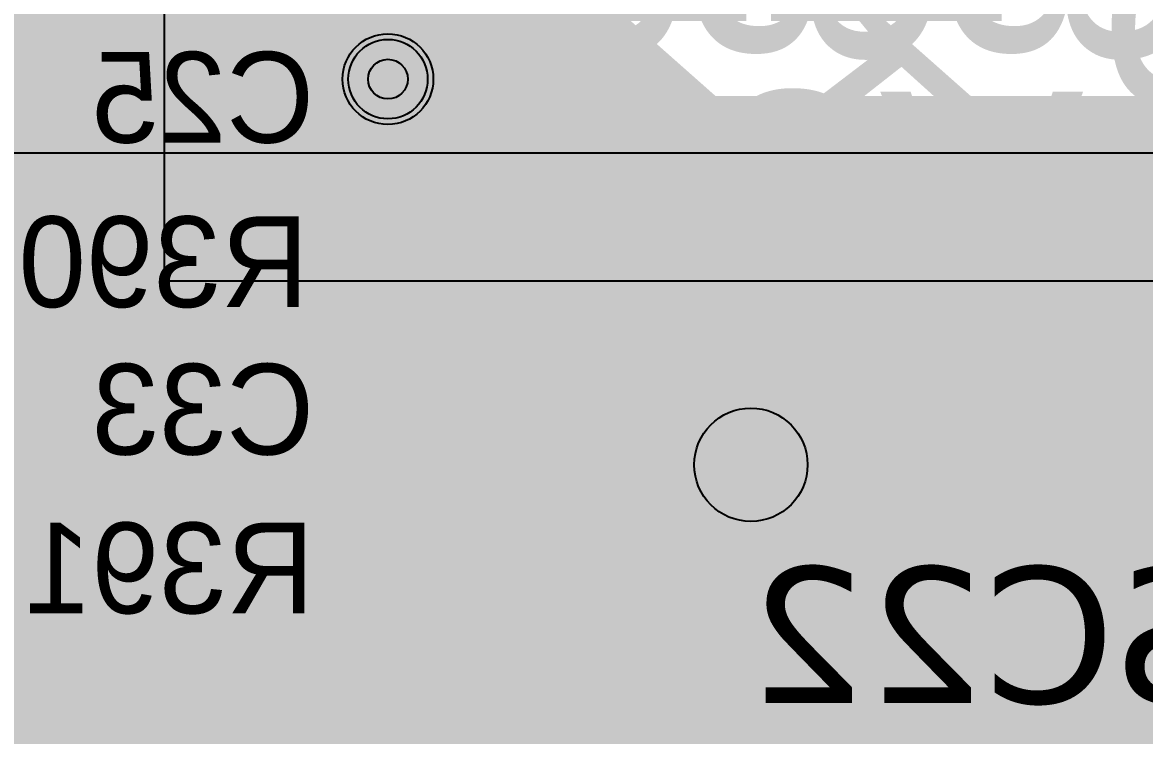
# Model space of a CAD drawing. Extents: x -28 to 199, y -61 to 255.
# Drawn here: x 42.08 to 51.97, y 179.61 to 185.9 of the extents above; entities that cross this region are included whole.
import ezdxf
from ezdxf.enums import TextEntityAlignment as Align

# ---------------------------------------------------------------- set-up
doc = ezdxf.new("R2010")
doc.units = 0
doc.header["$MEASUREMENT"] = 0
for name, color, linetype in [('ASSEMBLY_OUTLINES_TOP', 102, 'CONTINUOUS'), ('ASSEMBLY_PART_NUMBERS_BTM', 191, 'CONTINUOUS'), ('ASSEMBLY_PART_NUMBERS_TOP', 102, 'CONTINUOUS'), ('ASSEMBLY_REF_DES_BTM', 191, 'CONTINUOUS'), ('DRILL_DRAWING', 21, 'CONTINUOUS'), ('GENERATED_SILKSCREEN_BTM', 255, 'CONTINUOUS'), ('GENERATED_SILKSCREEN_TOP', 140, 'CONTINUOUS'), ('MOUNTING_HOLES_LAYER_2', 42, 'CONTINUOUS'), ('MOUNTING_HOLES_LAYER_3', 42, 'CONTINUOUS'), ('MOUNTING_HOLES_LAYER_BOT21', 42, 'CONTINUOUS'), ('MOUNTING_HOLES_LAYER_TOP', 42, 'CONTINUOUS'), ('PLACEMENT_OUTLINES_TOP', 130, 'CONTINUOUS'), ('PLANE_DATA_LAYER_BOTTOM', 10, 'CONTINUOUS'), ('PLANE_DATA_LAYER_TOP', 150, 'CONTINUOUS'), ('PLANE_SHAPES_LAYER_2', 230, 'CONTINUOUS'), ('PLANE_SHAPES_LAYER_3', 81, 'CONTINUOUS'), ('PLANE_SHAPES_LAYER_BOTTOM', 10, 'CONTINUOUS'), ('PLANE_SHAPES_LAYER_TOP', 150, 'CONTINUOUS'), ('SILKSCREEN_OUTLINES_TOP', 150, 'CONTINUOUS'), ('SILKSCREEN_REF_DES_BTM', 211, 'CONTINUOUS'), ('TRACES_LAYER_2', 230, 'CONTINUOUS'), ('TRACES_LAYER_BOTTOM', 10, 'CONTINUOUS'), ('TRACES_LAYER_TOP', 150, 'CONTINUOUS'), ('VIA_HOLES_LAYER_2', 30, 'CONTINUOUS'), ('VIA_HOLES_LAYER_3', 30, 'CONTINUOUS'), ('VIA_HOLES_LAYER_BOTTOM', 30, 'CONTINUOUS'), ('VIA_HOLES_LAYER_TOP', 30, 'CONTINUOUS'), ('VIA_PADS_LAYER_2', 230, 'CONTINUOUS'), ('VIA_PADS_LAYER_3', 81, 'CONTINUOUS'), ('VIA_PADS_LAYER_BOTTOM', 10, 'CONTINUOUS'), ('VIA_PADS_LAYER_TOP', 150, 'CONTINUOUS')]:
    doc.layers.add(name, color=color, linetype=linetype)
doc.styles.add('VERDANA', font='verdana.TTF')
doc.styles.add('VERIBEST_GERBER_0', font='txt')

msp = doc.modelspace()

# ---------------------------------------------------------------- hatches: boundary and pattern name
at = {"layer": 'MOUNTING_HOLES_LAYER_2'}
h = msp.add_hatch(color=256, dxfattribs=at)
edge = h.paths.add_edge_path()
edge.add_arc((48.5, 182), 0.5, 0, 360)
at = {"layer": 'MOUNTING_HOLES_LAYER_3'}
h = msp.add_hatch(color=256, dxfattribs=at)
edge = h.paths.add_edge_path()
edge.add_arc((48.5, 182), 0.5, 0, 360)
at = {"layer": 'MOUNTING_HOLES_LAYER_BOT21'}
h = msp.add_hatch(color=256, dxfattribs=at)
edge = h.paths.add_edge_path()
edge.add_arc((48.5, 182), 0.5, 0, 360)
at = {"layer": 'MOUNTING_HOLES_LAYER_TOP'}
h = msp.add_hatch(color=256, dxfattribs=at)
edge = h.paths.add_edge_path()
edge.add_arc((48.5, 182), 0.5, 0, 360)
at = {"layer": 'PLANE_DATA_LAYER_BOTTOM'}
h = msp.add_hatch(color=256, dxfattribs=at)
h.paths.add_polyline_path([(65.75, 160.0762, -0.4142136), (65.6738, 160), (52.4762, 160, -0.4142136), (52.4, 160.0762), (52.4, 160.71715, 0.1989122), (52.25355, 161.07071), (47.36845, 165.95581, -0.19891), (47.34613, 166.00969), (47.34613, 184.1738, -0.4142136), (47.42233, 184.25), (53.4238, 184.25, -0.4142136), (53.5, 184.1738), (53.5, 179.00001, 0.4142136), (53.50001, 179), (56.6738, 179, -0.4142136), (56.75, 178.9238), (56.75, 171.75001, 0.4142136), (56.75001, 171.75), (58.4238, 171.75, -0.4142136), (58.5, 171.6738), (58.5, 165.50001, 0.4142136), (58.50001, 165.5), (65.6738, 165.5, -0.4142136), (65.75, 165.4238)], flags=0)
h.paths.add_polyline_path([(47.5, 168.25, -1), (49.5, 168.25, -1)], flags=0)
h.paths.add_polyline_path([(47.5, 172.5, -1), (49.5, 172.5, -1)], flags=0)
h.paths.add_polyline_path([(47.5, 176.75, -1), (49.5, 176.75, -1)], flags=0)
h.paths.add_polyline_path([(47.5, 182, -1), (49.5, 182, -1)], flags=0)
at = {"layer": 'PLANE_DATA_LAYER_TOP'}
h = msp.add_hatch(color=256, dxfattribs=at)
h.paths.add_polyline_path([(53.2955, 184.6738, -0.19891), (53.27318, 184.61992), (46.88546, 178.23219, 0.1989122), (46.73901, 177.87864), (46.73901, 168.79242, -0.19891), (46.71669, 168.73854), (45.54208, 167.56393, -0.1989134), (45.4882, 167.54161), (44.5762, 167.54161, -0.4142136), (44.5, 167.61781), (44.5, 170.99999, 0.4142136), (44.49999, 171), (44.3392, 171, -0.4142136), (44.263, 171.0762), (44.263, 171.0762, -0.19891), (44.28532, 171.13008), (45.58005, 172.42482, 0.1989122), (45.70453, 172.72534), (45.70453, 175.6852, 0.1989122), (45.58005, 175.98572), (39.77232, 181.79345, -0.19891), (39.75, 181.84733), (39.75, 183.45418, -0.3173928), (39.80068, 183.52598, 0.3173929), (40.1, 183.95), (40.1, 184.6738, -0.4142136), (40.1762, 184.75), (40.74999, 184.75, 0.4142136), (40.75, 184.75001), (40.75, 194.1738, -0.4142136), (40.8262, 194.25), (46.1738, 194.25, -0.4142136), (46.25, 194.1738), (46.25, 190.78867, -0.19891), (46.22768, 190.73479), (44.94645, 189.45355, 0.1989122), (44.8, 189.1), (44.8, 185.75389, -0.138574), (44.78873, 185.71401, 0.1385725), (44.7, 185.4, 1), (45.9, 185.4, 0.1385725), (45.81127, 185.71401, -0.138574), (45.8, 185.75389), (45.8, 188.86133, -0.19891), (45.82232, 188.91521), (46.11992, 189.21281, -0.668182), (46.25, 189.15893), (46.25, 184.75001, 0.4142136), (46.25001, 184.75), (53.2193, 184.75, -0.4142136), (53.2955, 184.6738)], flags=0)
h.paths.add_polyline_path([(47.5, 182, -1), (49.5, 182, -1)], flags=0)
h = msp.add_hatch(color=256, dxfattribs=at)
h.paths.add_polyline_path([(86.46345, 185.47384, -0.19891), (86.44113, 185.41995), (76.79709, 175.77591, 0.1989122), (76.65064, 175.42236), (76.65064, 172.0512, -0.4142136), (76.57444, 171.975), (76.55908, 171.975, -0.3496024), (76.48481, 172.03416, 0.5130308), (75.58599, 172.41127, -0.138574), (75.54611, 172.4), (75.273, 172.4, 0.1989122), (74.91945, 172.25355), (74.86728, 172.20138, -0.1989134), (74.81339, 172.17906), (73.0762, 172.17906, -0.4142136), (73, 172.25526), (73, 177.99999, 0.4142136), (72.99999, 178), (66.25001, 178, 0.4142136), (66.25, 177.99999), (66.25, 172.17423, -0.2644198), (66.21277, 172.10875, 0.0622368), (66.1149, 172.03262), (64.03758, 169.9553, 0.1989122), (63.89113, 169.60175), (63.89113, 163.70176, -0.19891), (63.86882, 163.64788), (62.49325, 162.27232, -0.1989134), (62.43937, 162.25), (50.8262, 162.25, -0.4142136), (50.75, 162.3262), (50.75, 162.9238, -0.4142136), (50.8262, 163), (51.65, 163, 0.4142136), (52.1, 163.45), (52.1, 164.55, 0.4142136), (51.65, 165), (50.8262, 165, -0.4142136), (50.75, 165.0762), (50.75, 165.24999, 0.4142136), (50.74999, 165.25), (45.59232, 165.25, -0.2733697), (45.52557, 165.28944, 0.4661355), (44.62396, 165.46754, -0.6297857), (44.5, 165.52692), (44.5, 166.46541, -0.4142136), (44.5762, 166.54161), (45.72687, 166.54161, 0.1989122), (46.08042, 166.68806), (47.40897, 168.0166, -0.5745546), (47.53629, 167.98306, 3.377819), (47.8637, 169.02144, -0.6341075), (47.73901, 169.08022), (47.73901, 171.66978, -0.6341075), (47.8637, 171.72856, 2.1211046), (47.8637, 173.27144, -0.6341075), (47.73901, 173.33022), (47.73901, 175.91978, -0.6341075), (47.8637, 175.97856, 2.1211046), (47.8637, 177.52144, -0.6341075), (47.73901, 177.58022), (47.73901, 177.63997, -0.19891), (47.76133, 177.69385), (54.79516, 184.72768, -0.1989134), (54.84904, 184.75), (70.49999, 184.75, 0.4142136), (70.5, 184.75001), (70.5, 186.26253, -0.6792468), (70.6317, 186.31474, 2.5221309), (70.6317, 187.68526, -0.6792468), (70.5, 187.73747), (70.5, 188.80253, -0.6792468), (70.6317, 188.85475, 2.5221309), (70.6317, 190.22526, -0.6792468), (70.5, 190.27747), (70.5, 192.38236, -0.4142136), (70.5762, 192.45856), (75.37844, 192.45856, 0.1989122), (75.73199, 192.60501), (77.35466, 194.22768, -0.1989134), (77.40854, 194.25), (80.57383, 194.25, -0.7996942), (80.60652, 194.10497, 0.2895658), (79.75, 192.75, 1), (82.75, 192.75, 0.2895658), (81.89348, 194.10497, -0.7996942), (81.92617, 194.25), (84.07383, 194.25, -0.7996942), (84.10652, 194.10497, 0.2895658), (83.25, 192.75, 1), (86.25, 192.75, 0.2895658), (85.39348, 194.10497, -0.7996942), (85.42617, 194.25), (86.20374, 194.25, -0.1989134), (86.25763, 194.22768), (86.44113, 194.04418, -0.19891), (86.46345, 193.9903)], flags=0)
h.paths.add_polyline_path([(54.4, 180.5, -1), (55.6, 180.5, -1)], flags=0)
h.paths.add_polyline_path([(57.77476, 179.99969, -0.6213994), (57.7173, 180.12366, 3.406558), (57.10196, 179.91855, -0.6213956), (57.13037, 179.7849, 5.7138725)], flags=0)
h.paths.add_polyline_path([(58.65, 180.5, -1), (59.85, 180.5, -1)], flags=0)
h.paths.add_polyline_path([(57.25, 175.5, -1), (60.25, 175.5, -1)], flags=0)
h.paths.add_polyline_path([(59, 168.5, -1), (61, 168.5, -1)], flags=0)
h.paths.add_polyline_path([(59.25, 179, -1), (61.25, 179, -1)], flags=0)
h.paths.add_polyline_path([(60, 173.5, -1), (62, 173.5, -1)], flags=0)
h.paths.add_polyline_path([(60.9, 167.5, -1), (62.1, 167.5, -1)], flags=0)
h.paths.add_polyline_path([(60.9, 171.5, -1), (62.1, 171.5, -1)], flags=0)
h.paths.add_polyline_path([(60.9, 180.5, -1), (62.1, 180.5, -1)], flags=0)
h.paths.add_polyline_path([(63.64804, 179.91855, 3.406558), (63.0327, 180.12366, -0.6213994), (62.97524, 179.99969, 5.7138725), (63.61963, 179.7849, -0.6213956)], flags=0)
h.paths.add_polyline_path([(74, 179.25, -1), (76, 179.25, -1)], flags=0)
h.paths.add_polyline_path([(76.5, 179.25, -1), (78.5, 179.25, -1)], flags=0)
h.paths.add_polyline_path([(78, 181, -1), (81, 181, -1)], flags=0)
h.paths.add_polyline_path([(80.25, 187, -1), (83.25, 187, -1)], flags=0)
at = {"layer": 'PLANE_SHAPES_LAYER_2'}
h = msp.add_hatch(color=256, dxfattribs=at)
h.paths.add_polyline_path([(169.5, 129.25), (149.5, 129.25), (142.25, 122), (142.25, 90.5), (147.5, 90.5), (147.5, 80), (154, 80), (154, 69.25), (131.75, 69.25), (131.75, 73.25), (121.25, 73.25), (121.25, 81), (110.5, 81), (110.5, 125.75), (106.5, 125.75), (106.5, 128.75), (93.5, 128.75), (93.5, 120.25), (91.75, 120.25), (91.75, 121.5), (80, 121.5), (80, 118.25), (73.25, 118.25), (73.25, 124.5), (67.5, 124.5), (67.5, 128), (57.75, 128), (57.75, 120.25), (55.25, 120.25), (55.25, 121.5), (47.5, 121.5), (47.5, 119), (35, 119), (35, 134.75), (32.75, 134.75), (32.75, 159.75), (29.25, 159.75), (29.25, 175.25), (22.5, 175.25), (22.5, 195.25), (17.25, 195.25), (17.25, 198), (22.5, 198), (22.5, 216.5), (40.25, 216.5), (40.25, 235.5), (54.5, 235.5), (54.5, 254), (87.25, 254), (87.25, 236.25), (86.25, 236.25), (86.25, 228.75), (81, 228.75), (81, 218.75), (95.25, 218.75), (95.25, 194.5), (87, 194.5), (87, 172), (131.1, 172), (131.1, 208.75), (115.5, 208.75), (115.5, 213.75), (106.75, 213.75), (106.75, 218.75), (110.25, 222.25), (110.25, 226.25), (142.5, 226.25), (142.5, 221.5), (160.5, 221.5), (160.5, 240.75), (169.5, 240.75)])
h.paths.add_polyline_path([(35.5, 149.5), (41.75, 149.5), (41.75, 152), (39.25, 152), (39.25, 154), (37.75, 154), (37.75, 152), (35.5, 152)], flags=16)
h.paths.add_polyline_path([(37.5, 125.75), (37.5, 128.75), (42.75, 128.75), (42.75, 125.75)], flags=16)
h.paths.add_polyline_path([(52, 127.75), (52, 130.75), (54.25, 130.75), (54.25, 127.75)], flags=16)
h.paths.add_polyline_path([(50.75, 219.5), (50.75, 226.5), (71.75, 226.5), (71.75, 219.5)], flags=16)
h.paths.add_polyline_path([(66.5, 150.75), (66.5, 177.5), (72.25, 177.5), (72.25, 150.75)], flags=16)
h.paths.add_polyline_path([(47.25, 185.25), (73, 185.25), (73, 188.25), (70.25, 188.25), (70.25, 191), (47.25, 191)], flags=16)
h.paths.add_polyline_path([(84.5, 208), (84.5, 212.75), (85, 212.75), (85, 208)], flags=16)
h.paths.add_polyline_path([(61.5, 137.25), (87.75, 137.25), (87.75, 140.5), (84.75, 140.5), (84.75, 143), (61.5, 143)], flags=16)
h.paths.add_polyline_path([(88.75, 127), (88.75, 130), (91, 130), (91, 127)], flags=16)
h.paths.add_polyline_path([(85.5, 130.25), (85.5, 132.5), (91, 132.5), (91, 130.25)], flags=16)
h.paths.add_polyline_path([(108.75, 142.25), (135.75, 142.25), (135.75, 145.75), (132.25, 145.75), (132.25, 149), (108.75, 149)], flags=16)
h.paths.add_polyline_path([(114.25, 126.75), (140.75, 126.75), (140.75, 129.75), (137.25, 129.75), (137.25, 133), (114.25, 133)], flags=16)
h.paths.add_polyline_path([(155.25, 180.25), (166.25, 180.25), (166.25, 186.25), (152.25, 186.25), (152.25, 183), (155.25, 183)], flags=16)
at = {"layer": 'PLANE_SHAPES_LAYER_3'}
h = msp.add_hatch(color=256, dxfattribs=at)
h.paths.add_polyline_path([(169.5, 129.25), (149.5, 129.25), (142.25, 122), (142.25, 90.5), (147.5, 90.5), (147.5, 80), (154, 80), (154, 69.25), (131.75, 69.25), (131.75, 73.25), (121.25, 73.25), (121.25, 81), (110.5, 81), (110.5, 125.75), (106.5, 125.75), (106.5, 128.75), (93.5, 128.75), (93.5, 120.25), (91.75, 120.25), (91.75, 121.5), (80, 121.5), (80, 118.25), (73.25, 118.25), (73.25, 124.5), (67.5, 124.5), (67.5, 127.75), (58.25, 127.75), (58.25, 130.25), (88.75, 130.25), (88.75, 127), (91, 127), (91, 132.5), (55, 132.5), (55, 131.25), (52, 131.25), (52, 127.75), (55, 127.75), (55, 127.25), (57.75, 127.25), (57.75, 120.25), (55.25, 120.25), (55.25, 121.5), (47.5, 121.5), (47.5, 119), (35, 119), (35, 134.75), (32.75, 134.75), (32.75, 159.75), (29.25, 159.75), (29.25, 175.25), (22.5, 175.25), (22.5, 195.25), (17.25, 195.25), (17.25, 198), (22.5, 198), (22.5, 216.5), (40.25, 216.5), (40.25, 235.5), (54.5, 235.5), (54.5, 254), (87.25, 254), (87.25, 236.25), (86.25, 236.25), (86.25, 228.75), (81, 228.75), (81, 218.75), (95.25, 218.75), (95.25, 194.5), (87, 194.5), (87, 172), (131.1, 172), (131.1, 208.75), (115.5, 208.75), (115.5, 213.75), (106.75, 213.75), (106.75, 218.75), (110.25, 222.25), (110.25, 226.25), (142.5, 226.25), (142.5, 221.5), (160.5, 221.5), (160.5, 240.75), (169.5, 240.75)])
h.paths.add_polyline_path([(35.5, 149.5), (41.75, 149.5), (41.75, 152), (39.25, 152), (39.25, 154), (37.75, 154), (37.75, 152), (35.5, 152)], flags=16)
h.paths.add_polyline_path([(37.5, 125.75), (37.5, 128.75), (42.75, 128.75), (42.75, 125.75)], flags=16)
h.paths.add_polyline_path([(50.75, 219.5), (50.75, 226.5), (71.75, 226.5), (71.75, 219.5)], flags=16)
h.paths.add_polyline_path([(66.5, 150.75), (66.5, 177.5), (72.25, 177.5), (72.25, 150.75)], flags=16)
h.paths.add_polyline_path([(47.25, 185.25), (73, 185.25), (73, 188.25), (70.25, 188.25), (70.25, 191), (47.25, 191)], flags=16)
h.paths.add_polyline_path([(84.5, 208), (84.5, 212.75), (85, 212.75), (85, 208)], flags=16)
h.paths.add_polyline_path([(61.5, 137.25), (87.75, 137.25), (87.75, 140.5), (84.75, 140.5), (84.75, 143), (61.5, 143)], flags=16)
h.paths.add_polyline_path([(108.75, 142.25), (135.75, 142.25), (135.75, 145.75), (132.25, 145.75), (132.25, 149), (108.75, 149)], flags=16)
h.paths.add_polyline_path([(114.25, 126.75), (140.75, 126.75), (140.75, 129.75), (137.25, 129.75), (137.25, 133), (114.25, 133)], flags=16)
h.paths.add_polyline_path([(155.25, 180.25), (166.25, 180.25), (166.25, 186.25), (152.25, 186.25), (152.25, 183), (155.25, 183)], flags=16)
at = {"layer": 'PLANE_SHAPES_LAYER_TOP'}
msp.add_hatch(color=256, dxfattribs=at).paths.add_polyline_path([(70.5, 178), (66.25, 178), (66.25, 171), (39.75, 171), (39.75, 184.75), (70.5, 184.75)], flags=0)
at = {"layer": 'VIA_HOLES_LAYER_2'}
h = msp.add_hatch(color=256, dxfattribs=at)
edge = h.paths.add_edge_path()
edge.add_arc((45.3, 185.4), 0.175, 0, 360)
at = {"layer": 'VIA_HOLES_LAYER_3'}
h = msp.add_hatch(color=256, dxfattribs=at)
edge = h.paths.add_edge_path()
edge.add_arc((45.3, 185.4), 0.175, 0, 360)
at = {"layer": 'VIA_HOLES_LAYER_BOTTOM'}
h = msp.add_hatch(color=256, dxfattribs=at)
edge = h.paths.add_edge_path()
edge.add_arc((45.3, 185.4), 0.175, 0, 360)
at = {"layer": 'VIA_HOLES_LAYER_TOP'}
h = msp.add_hatch(color=256, dxfattribs=at)
edge = h.paths.add_edge_path()
edge.add_arc((45.3, 185.4), 0.175, 0, 360)

# ---------------------------------------------------------------- linework, layer by layer
at = {"layer": 'ASSEMBLY_OUTLINES_TOP', "const_width": 0.2}
msp.add_lwpolyline([(43.33, 183.62), (43.33, 192.92), (76.53, 192.92), (76.53, 183.62)], close=True, dxfattribs=at)
at = {"layer": 'GENERATED_SILKSCREEN_BTM', "const_width": 0.15}
for points in [[(42.8816, 185.3512), (42.8848, 185.3504), (42.8872, 185.3496), (42.8904, 185.348), (42.9992, 185.26), (42.9992, 185.5936), (42.4768, 185.5936), (42.4712, 185.5952), (42.4664, 185.5984), (42.464, 185.604), (42.4632, 185.6096), (42.464, 185.616), (42.4664, 185.6208), (42.4712, 185.6248), (42.4768, 185.6264), (43.0168, 185.6264), (43.0224, 185.6248), (43.0272, 185.6208), (43.0312, 185.616), (43.0328, 185.6104), (43.0328, 185.2256), (43.032, 185.22), (43.0296, 185.216), (43.0264, 185.2136), (43.0208, 185.212), (43.0176, 185.2104), (43.0136, 185.2096), (43.0096, 185.2104), (43.0064, 185.2128), (42.876, 185.3192), (42.6176, 185.3192), (42.4928, 185.2176), (42.4928, 184.96), (42.6176, 184.86), (42.876, 184.86), (43.0064, 184.9656), (43.012, 184.968), (43.0168, 184.968), (43.0224, 184.9648), (43.0264, 184.9608), (43.0296, 184.9552), (43.0312, 184.9496), (43.0304, 184.9464), (43.0296, 184.944), (43.028, 184.9416), (43.0256, 184.94), (42.8904, 184.8296), (42.888, 184.828), (42.8848, 184.828), (42.8816, 184.8264), (42.612, 184.8264), (42.6104, 184.8264), (42.6088, 184.8272), (42.608, 184.8272), (42.6064, 184.828), (42.6048, 184.828), (42.6016, 184.8296), (42.4664, 184.94), (42.464, 184.9424), (42.4632, 184.944), (42.4616, 184.9488), (42.4608, 184.952), (42.4608, 185.2256), (42.4616, 185.2288), (42.4632, 185.2336), (42.4632, 185.2352), (42.4648, 185.236), (42.4656, 185.2376), (42.4664, 185.2392), (42.6016, 185.348), (42.6056, 185.3496), (42.6088, 185.3504), (42.612, 185.3512), (42.8816, 185.3512)], [(43.3568, 185.6232), (43.2224, 185.5136), (43.22, 185.5096), (43.2192, 185.5064), (43.2176, 185.504), (43.2168, 185.5008), (43.2168, 185.3912), (43.2176, 185.388), (43.2192, 185.3832), (43.22, 185.3792), (43.2224, 185.3776), (43.7552, 184.9448), (43.7552, 184.8592), (43.2328, 184.8592), (43.2272, 184.8576), (43.2224, 184.8544), (43.22, 184.8488), (43.2192, 184.8424), (43.22, 184.8368), (43.2224, 184.8312), (43.2272, 184.828), (43.2328, 184.8264), (43.772, 184.8264), (43.7784, 184.828), (43.7824, 184.832), (43.7864, 184.836), (43.788, 184.8424), (43.788, 184.952), (43.7872, 184.9544), (43.7856, 184.96), (43.784, 184.9624), (43.7832, 184.964), (43.7808, 184.9656), (43.2488, 185.3992), (43.2488, 185.4928), (43.3736, 185.5936), (43.632, 185.5936), (43.7624, 185.4872), (43.768, 185.4856), (43.7736, 185.4864), (43.7784, 185.4888), (43.7824, 185.4936), (43.7848, 185.4984), (43.7856, 185.504), (43.7848, 185.5096), (43.7832, 185.512), (43.7808, 185.5136), (43.6464, 185.6232), (43.6432, 185.624), (43.6416, 185.6248), (43.64, 185.6256), (43.6368, 185.6264), (43.3672, 185.6264), (43.364, 185.6256), (43.3624, 185.6248), (43.36, 185.624), (43.3568, 185.6232)], [(44.4008, 184.8296), (44.5352, 184.9392), (44.5392, 184.9416), (44.54, 184.9448), (44.5416, 184.948), (44.5424, 184.952), (44.5424, 185.5008), (44.5416, 185.5048), (44.54, 185.508), (44.5384, 185.5096), (44.5376, 185.5112), (44.536, 185.5136), (44.4008, 185.6232), (44.3984, 185.624), (44.396, 185.6248), (44.3952, 185.6256), (44.392, 185.6264), (44.1224, 185.6264), (44.1184, 185.6256), (44.1168, 185.6248), (44.1144, 185.624), (44.112, 185.6232), (43.9768, 185.5136), (43.9736, 185.5096), (43.972, 185.5032), (43.9728, 185.4984), (43.9744, 185.4944), (43.9768, 185.4912), (43.9808, 185.488), (43.9848, 185.4856), (43.9888, 185.4848), (43.9928, 185.4848), (43.996, 185.4872), (44.128, 185.5936), (44.3864, 185.5936), (44.5096, 185.4928), (44.5096, 184.96), (44.3864, 184.8592), (44.128, 184.8592), (43.996, 184.9656), (43.9928, 184.9672), (43.9888, 184.968), (43.9848, 184.9672), (43.9808, 184.9648), (43.9768, 184.9616), (43.9744, 184.9576), (43.9728, 184.9528), (43.972, 184.948), (43.9736, 184.9432), (43.9768, 184.9392), (44.112, 184.8296), (44.1152, 184.828), (44.116, 184.8272), (44.1184, 184.8272), (44.1192, 184.8264), (44.12, 184.8264), (44.1224, 184.8264), (44.392, 184.8264), (44.3952, 184.8272), (44.3984, 184.828), (44.4008, 184.8296)], [(42.1912, 184.0428), (42.1912, 183.51), (42.144, 183.47), (41.7568, 184.1012), (41.8096, 184.1436), (42.068, 184.1436), (42.1912, 184.0428)], [(42.2168, 184.0636), (42.0824, 184.1732), (42.0792, 184.174), (42.0776, 184.1748), (42.076, 184.1756), (42.0728, 184.1764), (41.8032, 184.1764)], [(42.8384, 183.3796), (42.9728, 183.4892), (42.9752, 183.4908), (42.9768, 183.4932), (42.9776, 183.498), (42.9768, 183.5036), (42.9744, 183.5092), (42.9704, 183.5132), (42.9656, 183.5164), (42.96, 183.5172), (42.9544, 183.5156), (42.824, 183.4092), (42.5656, 183.4092), (42.4408, 183.51), (42.4408, 183.7972), (42.5496, 183.7092), (42.5528, 183.7076), (42.5536, 183.7068), (42.556, 183.706), (42.5592, 183.706), (42.8288, 183.706), (42.832, 183.706), (42.8368, 183.7076), (42.8384, 183.7092), (42.9728, 183.818), (42.9752, 183.8188), (42.976, 183.8204), (42.9776, 183.8228), (42.9792, 183.8284), (42.98, 183.8316), (42.98, 184.0508), (42.9792, 184.0548), (42.9776, 184.058), (42.976, 184.0604), (42.9752, 184.0612), (42.9728, 184.0636), (42.8384, 184.1732), (42.8352, 184.174), (42.8336, 184.1748), (42.832, 184.1756), (42.8288, 184.1764), (42.5592, 184.1764), (42.556, 184.1756), (42.5544, 184.1748), (42.552, 184.174), (42.5488, 184.1732), (42.4144, 184.0636), (42.412, 184.0596), (42.4112, 184.0564), (42.4096, 184.054), (42.4088, 184.0508), (42.4088, 183.502), (42.4096, 183.4996), (42.4112, 183.494), (42.412, 183.4924), (42.4144, 183.4892), (42.5488, 183.3796), (42.5528, 183.378), (42.5536, 183.3772), (42.556, 183.3772), (42.5568, 183.3764), (42.5576, 183.3764), (42.5592, 183.3764), (42.8288, 183.3764), (42.832, 183.3772), (42.8352, 183.378), (42.8384, 183.3796)], [(42.9472, 184.0428), (42.9472, 183.8396), (42.824, 183.738), (42.5656, 183.738), (42.4408, 183.8396), (42.4408, 184.0428), (42.5656, 184.1436), (42.824, 184.1436), (42.9472, 184.0428)], [(43.5944, 183.3796), (43.7296, 183.4892), (43.732, 183.4908), (43.7336, 183.4932), (43.7344, 183.4956), (43.7344, 183.498), (43.7336, 183.5036), (43.7304, 183.5092), (43.7264, 183.5132), (43.7216, 183.5164), (43.716, 183.5172), (43.7104, 183.5156), (43.58, 183.4092), (43.3216, 183.4092), (43.1968, 183.51), (43.1968, 183.6588), (43.32, 183.7604), (43.4528, 183.7604), (43.4592, 183.762), (43.4632, 183.7652), (43.4656, 183.7708), (43.4664, 183.7764), (43.4656, 183.782), (43.4632, 183.7868), (43.4592, 183.7908), (43.4528, 183.7924), (43.32, 183.7924), (43.1968, 183.894), (43.1968, 184.0428), (43.3216, 184.1436), (43.58, 184.1436), (43.7104, 184.0372), (43.716, 184.0356), (43.7216, 184.0364), (43.7264, 184.0388), (43.7304, 184.0436), (43.7336, 184.0484), (43.7344, 184.054), (43.7344, 184.0572), (43.7336, 184.0596), (43.732, 184.062), (43.7296, 184.0636), (43.5944, 184.1732), (43.592, 184.174), (43.5896, 184.1748), (43.5888, 184.1756), (43.5856, 184.1764), (43.316, 184.1764), (43.312, 184.1756), (43.3104, 184.1748), (43.3088, 184.174), (43.3056, 184.1732), (43.1704, 184.0636), (43.168, 184.0596), (43.1672, 184.0564), (43.1656, 184.054), (43.1648, 184.0508), (43.1648, 183.886), (43.1656, 183.8836), (43.1672, 183.878), (43.168, 183.874), (43.1704, 183.8724), (43.288, 183.7764), (43.1704, 183.6804), (43.1696, 183.6788), (43.168, 183.6772), (43.1672, 183.6764), (43.1672, 183.6748), (43.1656, 183.6692), (43.1648, 183.6668), (43.1648, 183.502), (43.1656, 183.498), (43.1672, 183.4948), (43.168, 183.4916), (43.1704, 183.4892), (43.3056, 183.3796), (43.3088, 183.378), (43.3096, 183.3772), (43.312, 183.3772), (43.3128, 183.3764), (43.3136, 183.3764), (43.316, 183.3764), (43.5856, 183.3764), (43.5888, 183.3772), (43.592, 183.378), (43.5944, 183.3796)], [(43.9256, 183.8724), (43.9232, 183.874), (43.9224, 183.878), (43.9208, 183.882), (43.92, 183.886), (43.92, 184.0508), (43.9208, 184.0548), (43.9224, 184.0572), (43.9224, 184.0596), (43.9232, 184.0604), (43.9248, 184.0612), (43.9256, 184.0628), (44.0616, 184.1732), (44.0656, 184.1748), (44.0688, 184.1756), (44.072, 184.1764), (44.4752, 184.1764), (44.4824, 184.1748), (44.4872, 184.1708), (44.4912, 184.166), (44.4928, 184.1604), (44.4928, 183.3924), (44.4912, 183.386), (44.4872, 183.382), (44.4824, 183.3796), (44.4768, 183.3788), (44.4704, 183.3796), (44.4648, 183.382), (44.4608, 183.386), (44.4592, 183.3924), (44.4592, 183.7604), (44.0832, 183.7604), (43.952, 183.3876), (43.9488, 183.382), (43.9432, 183.3788), (43.9376, 183.378), (43.932, 183.3796), (43.9272, 183.382), (43.9232, 183.386), (43.9216, 183.3916), (43.9224, 183.398), (44.0536, 183.7708), (43.9256, 183.8724)], [(44.4592, 184.1436), (44.0768, 184.1436), (43.952, 184.0428), (43.952, 183.894), (44.0768, 183.7924), (44.4592, 183.7924), (44.4592, 184.1436)], [(42.1184, 183.4492), (42.068, 183.4092), (41.8096, 183.4092), (41.6848, 183.51), (41.6848, 184.0428), (41.732, 184.0804), (42.1184, 183.4492)], [(41.8032, 183.3764), (42.0728, 183.3764), (42.076, 183.3772), (42.0792, 183.378), (42.0824, 183.3796), (42.2168, 183.4892), (42.2192, 183.4908), (42.22, 183.4916), (42.2216, 183.494), (42.2232, 183.4996), (42.224, 183.502), (42.224, 184.0508), (42.2232, 184.054), (42.2216, 184.0564), (42.2208, 184.0596), (42.2168, 184.0636)], [(42.8904, 182.0796), (43.0256, 182.1892), (43.028, 182.1908), (43.0296, 182.1932), (43.0304, 182.1956), (43.0304, 182.198), (43.0296, 182.2036), (43.0264, 182.2092), (43.0224, 182.2132), (43.0176, 182.2164), (43.012, 182.2172), (43.0064, 182.2156), (42.876, 182.1092), (42.6176, 182.1092), (42.4928, 182.21), (42.4928, 182.3588), (42.616, 182.4604), (42.7488, 182.4604), (42.7552, 182.462), (42.7592, 182.4652), (42.7616, 182.4708), (42.7624, 182.4764), (42.7616, 182.482), (42.7592, 182.4868), (42.7552, 182.4908), (42.7488, 182.4924), (42.616, 182.4924), (42.4928, 182.594), (42.4928, 182.7428), (42.6176, 182.8436), (42.876, 182.8436), (43.0064, 182.7372), (43.012, 182.7356), (43.0176, 182.7364), (43.0224, 182.7388), (43.0264, 182.7436), (43.0296, 182.7484), (43.0304, 182.754), (43.0304, 182.7572), (43.0296, 182.7596), (43.028, 182.762), (43.0256, 182.7636), (42.8904, 182.8732), (42.888, 182.874), (42.8856, 182.8748), (42.8848, 182.8756), (42.8816, 182.8764), (42.612, 182.8764), (42.608, 182.8756), (42.6064, 182.8748), (42.6048, 182.874), (42.6016, 182.8732), (42.4664, 182.7636), (42.464, 182.7596), (42.4632, 182.7564), (42.4616, 182.754), (42.4608, 182.7508), (42.4608, 182.586), (42.4616, 182.5836), (42.4632, 182.578), (42.464, 182.574), (42.4664, 182.5724), (42.584, 182.4764), (42.4664, 182.3804), (42.4656, 182.3788), (42.464, 182.3772), (42.4632, 182.3764), (42.4632, 182.3748), (42.4616, 182.3692), (42.4608, 182.3668), (42.4608, 182.202), (42.4616, 182.198), (42.4632, 182.1948), (42.464, 182.1916), (42.4664, 182.1892), (42.6016, 182.0796), (42.6048, 182.078), (42.6056, 182.0772), (42.608, 182.0772), (42.6088, 182.0764), (42.6096, 182.0764), (42.612, 182.0764), (42.8816, 182.0764), (42.8848, 182.0772), (42.888, 182.078), (42.8904, 182.0796)], [(43.6464, 182.0796), (43.7816, 182.1892), (43.784, 182.1908), (43.7856, 182.1932), (43.7864, 182.1956), (43.7864, 182.198), (43.7856, 182.2036), (43.7824, 182.2092), (43.7784, 182.2132), (43.7736, 182.2164), (43.768, 182.2172), (43.7624, 182.2156), (43.632, 182.1092), (43.3736, 182.1092), (43.2488, 182.21), (43.2488, 182.3588), (43.372, 182.4604), (43.5048, 182.4604), (43.5112, 182.462), (43.5152, 182.4652), (43.5176, 182.4708), (43.5184, 182.4764), (43.5176, 182.482), (43.5152, 182.4868), (43.5112, 182.4908), (43.5048, 182.4924), (43.372, 182.4924), (43.2488, 182.594), (43.2488, 182.7428), (43.3736, 182.8436), (43.632, 182.8436), (43.7624, 182.7372), (43.768, 182.7356), (43.7736, 182.7364), (43.7784, 182.7388), (43.7824, 182.7436), (43.7856, 182.7484), (43.7864, 182.754), (43.7864, 182.7572), (43.7856, 182.7596), (43.784, 182.762), (43.7816, 182.7636), (43.6464, 182.8732), (43.644, 182.874), (43.6416, 182.8748), (43.6408, 182.8756), (43.6376, 182.8764), (43.368, 182.8764), (43.364, 182.8756), (43.3624, 182.8748), (43.3608, 182.874), (43.3576, 182.8732), (43.2224, 182.7636), (43.22, 182.7596), (43.2192, 182.7564), (43.2176, 182.754), (43.2168, 182.7508), (43.2168, 182.586), (43.2176, 182.5836), (43.2192, 182.578), (43.22, 182.574), (43.2224, 182.5724), (43.34, 182.4764), (43.2224, 182.3804), (43.2216, 182.3788), (43.22, 182.3772), (43.2192, 182.3764), (43.2192, 182.3748), (43.2176, 182.3692), (43.2168, 182.3668), (43.2168, 182.202), (43.2176, 182.198), (43.2192, 182.1948), (43.22, 182.1916), (43.2224, 182.1892), (43.3576, 182.0796), (43.3608, 182.078), (43.3616, 182.0772), (43.364, 182.0772), (43.3648, 182.0764), (43.3656, 182.0764), (43.368, 182.0764), (43.6376, 182.0764), (43.6408, 182.0772), (43.644, 182.078), (43.6464, 182.0796)], [(44.4008, 182.0796), (44.5352, 182.1892), (44.5392, 182.1916), (44.54, 182.1948), (44.5416, 182.198), (44.5424, 182.202), (44.5424, 182.7508), (44.5416, 182.7548), (44.54, 182.758), (44.5384, 182.7596), (44.5376, 182.7612), (44.536, 182.7636), (44.4008, 182.8732), (44.3984, 182.874), (44.396, 182.8748), (44.3952, 182.8756), (44.392, 182.8764), (44.1224, 182.8764), (44.1184, 182.8756), (44.1168, 182.8748), (44.1144, 182.874), (44.112, 182.8732), (43.9768, 182.7636), (43.9736, 182.7596), (43.972, 182.7532), (43.9728, 182.7484), (43.9744, 182.7444), (43.9768, 182.7412), (43.9808, 182.738), (43.9848, 182.7356), (43.9888, 182.7348), (43.9928, 182.7348), (43.996, 182.7372), (44.128, 182.8436), (44.3864, 182.8436), (44.5096, 182.7428), (44.5096, 182.21), (44.3864, 182.1092), (44.128, 182.1092), (43.996, 182.2156), (43.9928, 182.2172), (43.9888, 182.218), (43.9848, 182.2172), (43.9808, 182.2148), (43.9768, 182.2116), (43.9744, 182.2076), (43.9728, 182.2028), (43.972, 182.198), (43.9736, 182.1932), (43.9768, 182.1892), (44.112, 182.0796), (44.1152, 182.078), (44.116, 182.0772), (44.1184, 182.0772), (44.1192, 182.0764), (44.12, 182.0764), (44.1224, 182.0764), (44.392, 182.0764), (44.3952, 182.0772), (44.3984, 182.078), (44.4008, 182.0796)], [(42.0008, 181.4732), (42.0048, 181.474), (42.0088, 181.474), (42.012, 181.4724), (42.0152, 181.4692), (42.1712, 181.25), (42.1728, 181.2468), (42.1736, 181.2444), (42.1736, 181.2388), (42.1712, 181.234), (42.1672, 181.23), (42.1624, 181.2268), (42.1568, 181.2252), (42.1536, 181.2252), (42.1512, 181.226), (42.1472, 181.2308), (42.0192, 181.41), (42.0192, 180.7092), (42.1592, 180.7092)], [(42.8888, 180.6796), (43.0232, 180.7892), (43.0256, 180.7908), (43.0272, 180.7932), (43.028, 180.798), (43.0272, 180.8036), (43.0248, 180.8092), (43.0208, 180.8132), (43.016, 180.8164), (43.0104, 180.8172), (43.0048, 180.8156), (42.8744, 180.7092), (42.616, 180.7092), (42.4912, 180.81), (42.4912, 181.0972), (42.6, 181.0092), (42.6032, 181.0076), (42.604, 181.0068), (42.6064, 181.006), (42.6096, 181.006), (42.8792, 181.006), (42.8824, 181.006), (42.8872, 181.0076), (42.8888, 181.0092), (43.0232, 181.118), (43.0256, 181.1188), (43.0264, 181.1204), (43.028, 181.1228), (43.0296, 181.1284), (43.0304, 181.1316), (43.0304, 181.3508), (43.0296, 181.3548), (43.028, 181.358), (43.0264, 181.3604), (43.0256, 181.3612), (43.0232, 181.3636), (42.8888, 181.4732), (42.8856, 181.474), (42.884, 181.4748), (42.8824, 181.4756), (42.8792, 181.4764), (42.6096, 181.4764), (42.6064, 181.4756), (42.6048, 181.4748), (42.6024, 181.474), (42.5992, 181.4732), (42.4648, 181.3636), (42.4624, 181.3596), (42.4616, 181.3564), (42.46, 181.354), (42.4592, 181.3508), (42.4592, 180.802), (42.46, 180.7996), (42.4616, 180.794), (42.4624, 180.7924), (42.4648, 180.7892), (42.5992, 180.6796), (42.6032, 180.678), (42.604, 180.6772), (42.6064, 180.6772), (42.6072, 180.6764), (42.608, 180.6764), (42.6096, 180.6764), (42.8792, 180.6764), (42.8824, 180.6772), (42.8856, 180.678), (42.8888, 180.6796)], [(43.6448, 180.6796), (43.78, 180.7892), (43.7824, 180.7908), (43.784, 180.7932), (43.7848, 180.7956), (43.7848, 180.798), (43.784, 180.8036), (43.7808, 180.8092), (43.7768, 180.8132), (43.772, 180.8164), (43.7664, 180.8172), (43.7608, 180.8156), (43.6304, 180.7092), (43.372, 180.7092), (43.2472, 180.81), (43.2472, 180.9588), (43.3704, 181.0604), (43.5032, 181.0604), (43.5096, 181.062), (43.5136, 181.0652), (43.516, 181.0708), (43.5168, 181.0764), (43.516, 181.082), (43.5136, 181.0868), (43.5096, 181.0908), (43.5032, 181.0924), (43.3704, 181.0924), (43.2472, 181.194), (43.2472, 181.3428), (43.372, 181.4436), (43.6304, 181.4436), (43.7608, 181.3372), (43.7664, 181.3356), (43.772, 181.3364), (43.7768, 181.3388), (43.7808, 181.3436), (43.784, 181.3484), (43.7848, 181.354), (43.7848, 181.3572), (43.784, 181.3596), (43.7824, 181.362), (43.78, 181.3636), (43.6448, 181.4732), (43.6424, 181.474), (43.64, 181.4748), (43.6392, 181.4756), (43.636, 181.4764), (43.3664, 181.4764), (43.3624, 181.4756), (43.3608, 181.4748), (43.3592, 181.474), (43.356, 181.4732), (43.2208, 181.3636), (43.2184, 181.3596), (43.2176, 181.3564), (43.216, 181.354), (43.2152, 181.3508), (43.2152, 181.186), (43.216, 181.1836), (43.2176, 181.178), (43.2184, 181.174), (43.2208, 181.1724), (43.3384, 181.0764), (43.2208, 180.9804), (43.22, 180.9788), (43.2184, 180.9772), (43.2176, 180.9764), (43.2176, 180.9748), (43.216, 180.9692), (43.2152, 180.9668), (43.2152, 180.802), (43.216, 180.798), (43.2176, 180.7948), (43.2184, 180.7916), (43.2208, 180.7892), (43.356, 180.6796), (43.3592, 180.678), (43.36, 180.6772), (43.3624, 180.6772), (43.3632, 180.6764), (43.364, 180.6764), (43.3664, 180.6764), (43.636, 180.6764), (43.6392, 180.6772), (43.6424, 180.678), (43.6448, 180.6796)], [(43.976, 181.1724), (43.9736, 181.174), (43.9728, 181.178), (43.9712, 181.182), (43.9704, 181.186), (43.9704, 181.3508), (43.9712, 181.3548), (43.9728, 181.3572), (43.9728, 181.3596), (43.9736, 181.3604), (43.9752, 181.3612), (43.976, 181.3628), (44.112, 181.4732), (44.116, 181.4748), (44.1192, 181.4756), (44.1224, 181.4764), (44.5256, 181.4764), (44.5328, 181.4748), (44.5376, 181.4708), (44.5416, 181.466), (44.5432, 181.4604), (44.5432, 180.6924), (44.5416, 180.686), (44.5376, 180.682), (44.5328, 180.6796), (44.5272, 180.6788), (44.5208, 180.6796), (44.5152, 180.682), (44.5112, 180.686), (44.5096, 180.6924), (44.5096, 181.0604), (44.1336, 181.0604), (44.0024, 180.6876), (43.9992, 180.682), (43.9936, 180.6788), (43.988, 180.678), (43.9824, 180.6796), (43.9776, 180.682), (43.9736, 180.686), (43.972, 180.6916), (43.9728, 180.698), (44.104, 181.0708), (43.976, 181.1724)], [(42.9976, 181.3428), (42.9976, 181.1396), (42.8744, 181.038), (42.616, 181.038), (42.4912, 181.1396), (42.4912, 181.3428), (42.616, 181.4436), (42.8744, 181.4436), (42.9976, 181.3428)], [(44.5096, 181.4436), (44.1272, 181.4436), (44.0024, 181.3428), (44.0024, 181.194), (44.1272, 181.0924), (44.5096, 181.0924), (44.5096, 181.4436)], [(42.1592, 180.7092), (42.1656, 180.7076), (42.1696, 180.7044), (42.1712, 180.6988), (42.172, 180.6924), (42.1712, 180.6868), (42.1696, 180.6812), (42.1656, 180.6772), (42.1592, 180.6764), (41.8472, 180.6764)]]:
    msp.add_lwpolyline(points, dxfattribs=at)
at = {"layer": 'GENERATED_SILKSCREEN_TOP', "const_width": 0.15}
msp.add_lwpolyline([(43.33, 183.62), (43.33, 192.92), (76.53, 192.92), (76.53, 183.62)], close=True, dxfattribs=at)
at = {"layer": 'MOUNTING_HOLES_LAYER_2'}
msp.add_circle((48.5, 182), 0.5, dxfattribs=at)
at = {"layer": 'MOUNTING_HOLES_LAYER_3'}
msp.add_circle((48.5, 182), 0.5, dxfattribs=at)
at = {"layer": 'MOUNTING_HOLES_LAYER_BOT21'}
msp.add_circle((48.5, 182), 0.5, dxfattribs=at)
at = {"layer": 'MOUNTING_HOLES_LAYER_TOP'}
msp.add_circle((48.5, 182), 0.5, dxfattribs=at)
at = {"layer": 'PLACEMENT_OUTLINES_TOP'}
msp.add_lwpolyline([(43.33, 183.62), (43.33, 192.92), (76.53, 192.92), (76.53, 183.62)], close=True, dxfattribs=at)
at = {"layer": 'PLANE_SHAPES_LAYER_BOTTOM'}
msp.add_solid([(47.25, 171.75), (53.5, 171.75), (47.25, 184.25), (53.5, 184.25)], dxfattribs=at)
at = {"layer": 'PLANE_SHAPES_LAYER_TOP'}
msp.add_lwpolyline([(70.5, 178), (66.25, 178), (66.25, 171), (39.75, 171), (39.75, 184.75), (70.5, 184.75)], close=True, dxfattribs=at)
msp.add_solid([(40.75, 184.75), (46.25, 184.75), (40.75, 194.25), (46.25, 194.25)], dxfattribs=at)
at = {"layer": 'SILKSCREEN_OUTLINES_TOP'}
msp.add_lwpolyline([(43.33, 183.62), (43.33, 192.92), (76.53, 192.92), (76.53, 183.62)], close=True, dxfattribs=at)
at = {"layer": 'TRACES_LAYER_2', "const_width": 0.75}
msp.add_lwpolyline([(53.1, 129.7), (53.1, 141.62396), (53.1, 141.62396), (53.1, 141.75335), (53.129, 141.78235), (53.129, 142.71765), (52.46765, 143.379), (51.37059, 143.379), (50.30994, 144.43966), (50.30994, 151.75994), (52.28417, 153.73417), (52.28417, 180.34867), (45.5, 187.13284), (45.5, 195)], dxfattribs=at)
at = {"layer": 'TRACES_LAYER_BOTTOM', "const_width": 0.5}
for points in [[(19.9, 204.7), (19.9, 204.073), (20.55563, 203.41737), (20.55563, 200.90563), (19.38865, 199.73865), (19.38865, 195.54981), (19.86667, 195.07178), (28.27768, 195.07178), (30.09099, 196.88509), (35.57293, 196.88509), (37.15802, 195.3), (40.26802, 195.3), (41.44863, 194.11939), (41.44863, 192.22595), (46.84613, 186.82845), (46.84613, 165.77102), (51.9, 160.71715), (51.9, 148.9)], [(45.3, 185.4), (45.3, 183.02586), (42.52414, 180.25), (40.1, 180.25)]]:
    msp.add_lwpolyline(points, dxfattribs=at)
at = {"layer": 'TRACES_LAYER_TOP', "const_width": 0.5}
for points in [[(43.25, 167.15), (44.15, 167.15), (44.25839, 167.04161), (45.72687, 167.04161), (47.23901, 168.55375), (47.23901, 177.87864), (54.83412, 185.47375), (54.83412, 196.24659)], [(50, 193.5), (49.46967, 192.96967), (49.16967, 192.96967), (45.3, 189.1), (45.3, 185.4)]]:
    msp.add_lwpolyline(points, dxfattribs=at)
at = {"layer": 'VIA_HOLES_LAYER_2'}
msp.add_circle((45.3, 185.4), 0.175, dxfattribs=at)
at = {"layer": 'VIA_HOLES_LAYER_3'}
msp.add_circle((45.3, 185.4), 0.175, dxfattribs=at)
at = {"layer": 'VIA_HOLES_LAYER_BOTTOM'}
msp.add_circle((45.3, 185.4), 0.175, dxfattribs=at)
at = {"layer": 'VIA_HOLES_LAYER_TOP'}
msp.add_circle((45.3, 185.4), 0.175, dxfattribs=at)
at = {"layer": 'VIA_PADS_LAYER_2'}
msp.add_circle((45.3, 185.4), 0.4, dxfattribs=at)
at = {"layer": 'VIA_PADS_LAYER_3'}
msp.add_circle((45.3, 185.4), 0.4, dxfattribs=at)
at = {"layer": 'VIA_PADS_LAYER_BOTTOM'}
msp.add_circle((45.3, 185.4), 0.35, dxfattribs=at)
at = {"layer": 'VIA_PADS_LAYER_TOP'}
msp.add_circle((45.3, 185.4), 0.35, dxfattribs=at)

# ---------------------------------------------------------------- texts
at = {"layer": 'ASSEMBLY_PART_NUMBERS_BTM', "style": 'VERIBEST_GERBER_0', "text_generation_flag": 2}
for s, p in [('MPZ1608S221A_1', (42.29, 207.5)), ('CL10B104KB8SFNC', (51.71, 204.75)), ('GRM32DR71E106KA12L', (40.54, 202.5)), ('ERJ-3EKF2000V', (45.79, 193)), ('ERJ-3EKF2000V', (48.04, 193)), ('ERJ-3EKF2000V', (50.29, 193))]:
    msp.add_text(s, height=2.032, rotation=90, dxfattribs=at).set_placement(p, align=Align.TOP_LEFT)
for p in [(55, 183.04), (57.25, 183.04), (59.25, 183.04), (61.5, 183.04), (63.5, 183.04)]:
    msp.add_text('TP-1_OSC_OSC', height=2.032, dxfattribs=at).set_placement(p, align=Align.TOP_LEFT)
at = {"layer": 'ASSEMBLY_PART_NUMBERS_TOP', "style": 'VERIBEST_GERBER_0'}
for s, p in [('CRCW2512510RJNEG', (46.21, 201.75)), ('ERJ-3EKF2000V', (48.46, 195.75)), ('ERJ-3EKF2000V', (50.71, 195.75))]:
    msp.add_text(s, height=2.032, rotation=270, dxfattribs=at).set_placement(p, align=Align.TOP_LEFT)
for s, p in [('ERJ-3EKF3403V', (30.75, 185.29)), ('SBH11-PBPC-D10-ST-BK', (48.5, 184.46)), ('TLV3701QDBVRG4Q1', (32.75, 183.96)), ('CL21B106KOQNNNE', (38.25, 181.96))]:
    msp.add_text(s, height=2.032, dxfattribs=at).set_placement(p, align=Align.TOP_LEFT)
at = {"layer": 'ASSEMBLY_REF_DES_BTM', "style": 'VERDANA', "text_generation_flag": 2}
msp.add_text('OSC22', height=1.2, dxfattribs=at).set_placement((54.05, 181.1), align=Align.TOP_LEFT)
at = {"layer": 'DRILL_DRAWING', "style": 'VERIBEST_GERBER_0'}
for s, p in [('A', (45.3, 185.4)), ('T', (48.5, 182))]:
    msp.add_text(s, height=2, dxfattribs=at).set_placement(p, align=Align.MIDDLE_CENTER)
at = {"layer": 'SILKSCREEN_REF_DES_BTM', "style": 'VERIBEST_GERBER_0', "text_generation_flag": 2}
for s, p in [('C25', (44.65, 185.64)), ('R390', (44.6, 184.19)), ('C33', (44.65, 182.89)), ('R391', (44.65, 181.49))]:
    msp.add_text(s, height=0.8, dxfattribs=at).set_placement(p, align=Align.TOP_LEFT)

doc.saveas('drawing.dxf')
